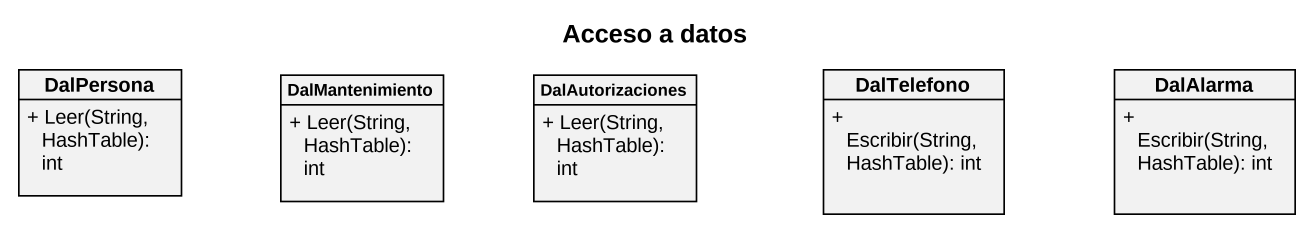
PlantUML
@startuml
title Acceso a datos
hide circle
hide empty members
skinparam classAttributeIconSize 0
class DalPersona {
  + Leer(String, HashTable): int
}
class DalTelefono {
  + Escribir(String, HashTable): int
}
class DalAlarma {
  + Escribir(String, HashTable): int
}
class DalMantenimiento {
  + Leer(String, HashTable): int
}
class DalAutorizaciones {
  + Leer(String, HashTable): int
}
@enduml
